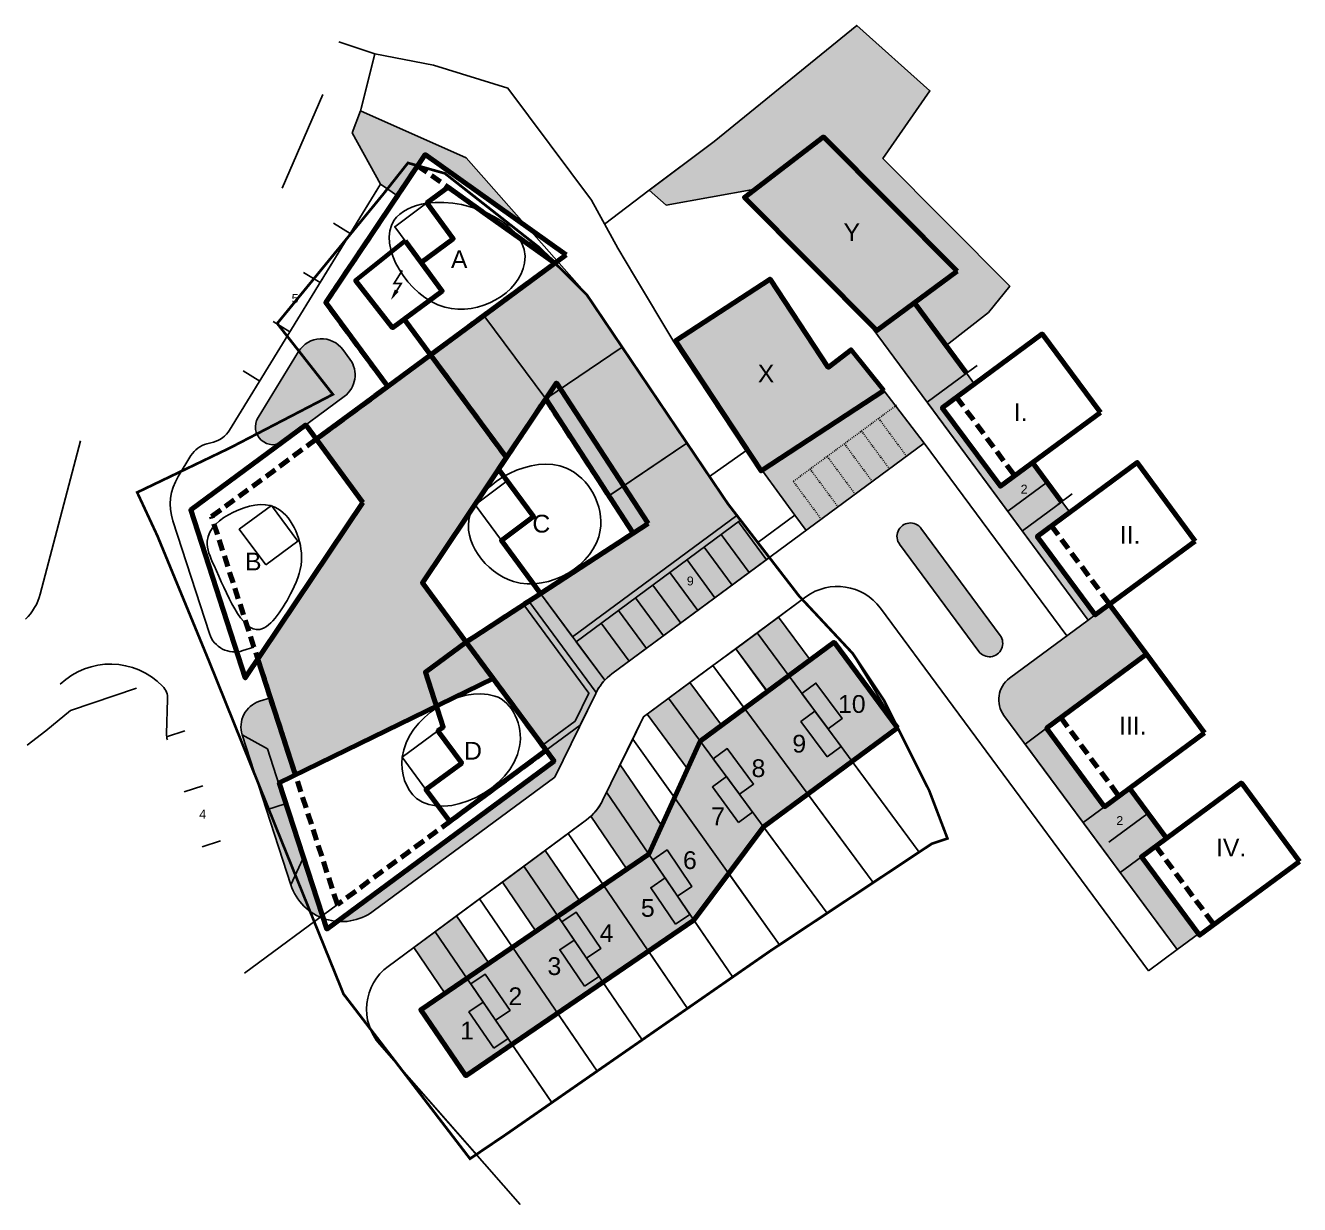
# Model space of a CAD drawing. Header units: metres. Extents: x -664657 to -643449, y -1076720 to -1062383.
# Drawn here: x -643908 to -643764.5, y -1070908.9 to -1070776.1 of the extents above; entities that cross this region are included whole.
import ezdxf

# ---------------------------------------------------------------- set-up
doc = ezdxf.new("R2010")
doc.units = ezdxf.units.M
doc.header["$LTSCALE"] = 0.1
for name, pattern in [('DASHED', [19.05, 12.7, -6.35]), ('DOT', [6.35, 0, -6.35]), ('EVENDASH', [6.35, 3.175, -3.175])]:
    doc.linetypes.add(name, pattern=pattern)
for name, color, linetype in [('AA_THER_katastr', 7, 'Continuous'), ('AA_THER_popis', 6, 'Continuous'), ('AA_THER_slabá', 4, 'Continuous'), ('AA_THER_srafy', 52, 'Continuous')]:
    doc.layers.add(name, color=color, linetype=linetype)
doc.layers.add('AA_THER_silná', color=1, linetype='Continuous', lineweight=70)
doc.layers.add('skica', color=3, linetype='Continuous', lineweight=90)
doc.layers.add('FLOATING-WINDOWS', color=2, linetype='Continuous', plot=False)
doc.styles.get("Standard").update_dxf_attribs({"font": 'arial.ttf', "width": 0.8})

msp = doc.modelspace()

# ---------------------------------------------------------------- hatches: boundary and pattern name
at = {"layer": 'AA_THER_srafy', "linetype": 'ByBlock', "lineweight": -3}
for color, points in [(53, [(-643837.624, -1070794.611), (-643830.415, -1070789.194), (-643814.365, -1070776.144), (-643806.135, -1070783.504), (-643811.435, -1070791.144), (-643797.135, -1070805.514), (-643799.535, -1070808.454), (-643804.299, -1070812.2), (-643807.869, -1070807.384), (-643803.049, -1070803.824), (-643818.109, -1070788.69), (-643825.835, -1070794.594), (-643835.825, -1070796.374), (-643837.735, -1070794.694)]), (254, [(-643803.049, -1070803.824), (-643812.094, -1070810.506), (-643827.024, -1070795.503), (-643818.109, -1070788.69)]), (63, [(-643849.404, -1070818.204), (-643840.782, -1070812.385), (-643844.785, -1070806.454), (-643848.368, -1070802.897), (-643856.354, -1070808.797)]), (253, [(-643811.33, -1070817.274), (-643825.144, -1070826.311), (-643834.775, -1070811.654), (-643824.135, -1070804.714), (-643817.585, -1070814.654), (-643815.015, -1070812.664)]), (53, [(-643849.404, -1070818.204), (-643856.354, -1070808.797), (-643862.365, -1070813.239), (-643853.825, -1070824.798)]), (65, [(-643875.234, -1070822.747), (-643862.365, -1070813.239), (-643853.825, -1070824.798), (-643863.289, -1070838.914), (-643855.33, -1070849.688), (-643877.583, -1070860.57), (-643881.819, -1070847.51), (-643869.982, -1070829.855)]), (53, [(-643840.782, -1070812.385), (-643849.404, -1070818.204), (-643844.475, -1070825.761), (-643842.231, -1070829.087), (-643833.492, -1070823.189)]), (254, [(-643806.765, -1070823.184), (-643811.33, -1070817.274), (-643825.029, -1070826.236), (-643821.353, -1070831.284), (-643820.073, -1070833.016)]), (63, [(-643849.968, -1070840.116), (-643846.37, -1070844.986), (-643827.876, -1070831.321), (-643828.885, -1070830.014), (-643830.965, -1070826.934), (-643833.492, -1070823.189), (-643842.283, -1070829.122), (-643839.546, -1070833.318)]), (66, [(-643827.448, -1070831.876), (-643827.876, -1070831.321), (-643846.37, -1070844.986), (-643845.954, -1070845.549)]), (53, [(-643858.358, -1070845.588), (-643851.874, -1070841.407), (-643844.535, -1070851.34), (-643846.077, -1070854.496), (-643849.765, -1070857.22)])]:
    msp.add_hatch(color=color, dxfattribs=at).paths.add_polyline_path(points)
h = msp.add_hatch(color=254, dxfattribs=at)
h.paths.add_polyline_path([(-643871.449, -1070813.734), (-643872.251, -1070812.649, 0.5317374), (-643877.221, -1070812.862), (-643881.794, -1070820.314, 0.8242997), (-643878.901, -1070822.969), (-643872.079, -1070817.929, 0.4142136)])
h.paths.add_polyline_path([(-643870.255, -1070785.773), (-643871.2, -1070788.229), (-643868.008, -1070794.028), (-643866.089, -1070795.315), (-643863.822, -1070791.934), (-643862.986, -1070790.688), (-643851.459, -1070798.865), (-643858.344, -1070791.038)])
h.paths.add_polyline_path([(-643800.642, -1070846.634), (-643809.535, -1070834.597, -0.4198984), (-643809.237, -1070832.471), (-643809.237, -1070832.471, -0.4087685), (-643807.151, -1070832.764), (-643798.228, -1070844.852, -0.9997947)])
h.paths.add_polyline_path([(-643781.743, -1070846.971), (-643783.823, -1070844.156), (-643785.903, -1070841.341), (-643787.512, -1070842.529), (-643788.316, -1070843.124), (-643797.163, -1070849.66, 0.4142136), (-643797.793, -1070853.856), (-643795.416, -1070857.073), (-643793.004, -1070855.29)])
h.paths.add_polyline_path([(-643807.869, -1070807.384), (-643812.094, -1070810.506), (-643813.264, -1070809.33), (-643806.431, -1070818.586), (-643802.008, -1070815.318)])
h.paths.add_polyline_path([(-643878.264, -1070807.65), (-643876.986, -1070807.65), (-643876.986, -1070806.145), (-643878.264, -1070806.145)], flags=9)
h.paths.add_polyline_path([(-643888.67, -1070865.731), (-643887.393, -1070865.731), (-643887.393, -1070864.231), (-643888.67, -1070864.231)], flags=9)
h = msp.add_hatch(color=254, dxfattribs=at)
h.paths.add_polyline_path([(-643787.512, -1070842.529), (-643788.316, -1070843.124), (-643806.43, -1070818.586), (-643802.008, -1070815.318), (-643801.116, -1070816.524), (-643804.736, -1070819.198), (-643798.199, -1070828.046), (-643794.583, -1070825.374), (-643790.372, -1070830.966), (-643794.048, -1070833.682)])
h.paths.add_polyline_path([(-643775.894, -1070878.448), (-643782.307, -1070869.768), (-643779.492, -1070867.688), (-643783.652, -1070862.058), (-643786.467, -1070864.137), (-643793.004, -1070855.29), (-643795.416, -1070857.073), (-643778.307, -1070880.231)])
h = msp.add_hatch(color=254, dxfattribs=at)
edge = h.paths.add_edge_path()
edge.add_line((-643827.448, -1070831.876), (-643824.209, -1070836.072))
edge.add_line((-643824.209, -1070836.072), (-643841.943, -1070849.174))
edge.add_arc((-643838.377, -1070854), 6, 126.4577, 136.74829)
edge.add_line((-643842.748, -1070849.889), (-643845.954, -1070845.549))
edge.add_line((-643845.954, -1070845.549), (-643827.448, -1070831.876))
h = msp.add_hatch(color=66, dxfattribs=at)
h.paths.add_polyline_path([(-643851.311, -1070840.991), (-643851.898, -1070841.374), (-643849.287, -1070844.909), (-643848.721, -1070844.496)])
h.paths.add_polyline_path([(-643848.721, -1070844.496), (-643849.287, -1070844.909), (-643844.535, -1070851.34), (-643844.637, -1070851.548), (-643844.109, -1070852.064), (-643844.066, -1070851.975), (-643843.768, -1070851.366, -0.0045892), (-643843.719, -1070851.267)])
h.paths.add_polyline_path([(-643844.109, -1070852.064), (-643844.637, -1070851.548), (-643846.077, -1070854.496), (-643849.765, -1070857.22), (-643849.349, -1070857.783), (-643845.523, -1070854.957)])
h = msp.add_hatch(color=9, dxfattribs=at)
edge = h.paths.add_edge_path()
edge.add_line((-643851.311, -1070840.991), (-643849.968, -1070840.116))
edge.add_line((-643849.968, -1070840.116), (-643842.748, -1070849.889))
edge.add_arc((-643838.377, -1070854), 6, 136.74829, 152.9007)
edge.add_line((-643843.719, -1070851.267), (-643851.311, -1070840.991))
h = msp.add_hatch(color=254, dxfattribs=at)
h.paths.add_polyline_path([(-643864.262, -1070879.991), (-643859.433, -1070876.423), (-643855.796, -1070881.753), (-643860.752, -1070885.135)])
h.paths.add_polyline_path([(-643854.282, -1070872.618), (-643850.509, -1070878.146), (-643845.553, -1070874.764), (-643849.453, -1070869.05)])
edge = h.paths.add_edge_path()
edge.add_line((-643841.02, -1070859.407), (-643842.536, -1070862.509))
edge.add_line((-643842.536, -1070862.509), (-643842.986, -1070863.43))
edge.add_arc((-643848.377, -1070860.795), 6, 312.53564, 333.95246, ccw=False)
edge.add_line((-643844.32, -1070865.216), (-643840.267, -1070871.157))
edge.add_line((-643840.267, -1070871.157), (-643837.789, -1070869.466))
edge.add_line((-643837.789, -1070869.466), (-643836.335, -1070866.273))
edge.add_line((-643836.335, -1070866.273), (-643841.02, -1070859.407))
h.paths.add_polyline_path([(-643833.152, -1070850.14), (-643829.587, -1070854.966), (-643832, -1070856.748), (-643833.422, -1070859.872), (-643837.978, -1070853.705)])
h.paths.add_polyline_path([(-643823.179, -1070842.771), (-643819.614, -1070847.597), (-643824.439, -1070851.163), (-643828.005, -1070846.337)])
h = msp.add_hatch(color=23, dxfattribs=at)
h.paths.add_polyline_path([(-643816.919, -1070845.607), (-643822.027, -1070849.38), (-643820.551, -1070851.377), (-643818.976, -1070850.213), (-643816.025, -1070854.207), (-643817.6, -1070855.371), (-643816.125, -1070857.368), (-643814.896, -1070859.031), (-643809.789, -1070855.258)])
h.paths.add_polyline_path([(-643827.013, -1070853.064), (-643832, -1070856.748), (-643830.524, -1070858.745), (-643828.949, -1070857.582), (-643825.998, -1070861.576), (-643827.574, -1070862.739), (-643824.869, -1070866.4), (-643819.882, -1070862.716)])
h.paths.add_polyline_path([(-643834.894, -1070863.107), (-643837.789, -1070869.466), (-643837.352, -1070870.107), (-643835.734, -1070869.003), (-643832.935, -1070873.105), (-643834.553, -1070874.209), (-643833.153, -1070876.26), (-643832.716, -1070876.9), (-643828.793, -1070871.65)])
h.paths.add_polyline_path([(-643842.91, -1070872.961), (-643848.031, -1070876.455), (-643847.594, -1070877.096), (-643845.976, -1070875.992), (-643843.177, -1070880.094), (-643844.795, -1070881.198), (-643843.396, -1070883.249), (-643842.959, -1070883.889), (-643837.837, -1070880.395)])
h.paths.add_polyline_path([(-643853.153, -1070879.95), (-643858.274, -1070883.444), (-643857.837, -1070884.085), (-643856.219, -1070882.981), (-643853.42, -1070887.083), (-643855.038, -1070888.187), (-643853.201, -1070890.878), (-643848.08, -1070887.384)])
h = msp.add_hatch(color=13, dxfattribs=at)
h.paths.add_polyline_path([(-643856.437, -1070886.136), (-643858.274, -1070883.444), (-643863.478, -1070886.995), (-643858.405, -1070894.429), (-643853.201, -1070890.878), (-643853.638, -1070890.238), (-643855.256, -1070891.342), (-643858.055, -1070887.24)])
h.paths.add_polyline_path([(-643847.812, -1070880.251), (-643846.195, -1070879.147), (-643847.594, -1070877.096), (-643848.031, -1070876.455), (-643853.153, -1070879.95), (-643848.08, -1070887.384), (-643842.959, -1070883.889), (-643843.396, -1070883.249), (-643845.013, -1070884.353)])
h.paths.add_polyline_path([(-643837.57, -1070873.261), (-643835.952, -1070872.158), (-643837.352, -1070870.107), (-643837.789, -1070869.466), (-643842.91, -1070872.961), (-643837.837, -1070880.395), (-643832.716, -1070876.9), (-643833.153, -1070876.26), (-643834.771, -1070877.363)])
h.paths.add_polyline_path([(-643830.624, -1070861.906), (-643829.049, -1070860.742), (-643832, -1070856.748), (-643834.894, -1070863.107), (-643828.793, -1070871.65), (-643824.869, -1070866.4), (-643826.098, -1070864.736), (-643827.673, -1070865.9)])
h.paths.add_polyline_path([(-643820.651, -1070854.538), (-643819.076, -1070853.374), (-643820.551, -1070851.377), (-643822.027, -1070849.38), (-643827.013, -1070853.064), (-643819.882, -1070862.716), (-643814.896, -1070859.031), (-643816.125, -1070857.368), (-643817.7, -1070858.532)])
h = msp.add_hatch(color=33, dxfattribs=at)
h.paths.add_polyline_path([(-643856.219, -1070882.981), (-643857.837, -1070884.085), (-643855.038, -1070888.187), (-643853.42, -1070887.083)])
h.paths.add_polyline_path([(-643845.976, -1070875.992), (-643847.594, -1070877.096), (-643844.795, -1070881.198), (-643843.177, -1070880.094)])
h.paths.add_polyline_path([(-643835.734, -1070869.003), (-643837.352, -1070870.107), (-643834.553, -1070874.209), (-643832.935, -1070873.105)])
h.paths.add_polyline_path([(-643828.949, -1070857.582), (-643830.524, -1070858.745), (-643827.574, -1070862.739), (-643825.998, -1070861.576)])
h.paths.add_polyline_path([(-643818.976, -1070850.213), (-643820.551, -1070851.377), (-643817.6, -1070855.371), (-643816.025, -1070854.207)])
h = msp.add_hatch(color=254, dxfattribs=at)
h.paths.add_polyline_path([(-643848.377, -1070860.795), (-643845.523, -1070854.957), (-643849.349, -1070857.783), (-643848.457, -1070858.989), (-643872.907, -1070877.053, 0.1826758), (-643868.823, -1070875.901)])
h.paths.add_polyline_path([(-643879.398, -1070861.457), (-643877.583, -1070860.57), (-643880.408, -1070851.86), (-643881.644, -1070852.262, 0.4142136), (-643883.573, -1070856.041), (-643880.747, -1070857.622), (-643876.736, -1070869.988), (-643878.096, -1070872.927, 0.2305321), (-643874.451, -1070876.71)])
h.paths.add_polyline_path([(-643878.742, -1070863.805), (-643880.834, -1070864.484), (-643878.096, -1070872.927), (-643876.736, -1070869.988)], flags=17)
h.paths.add_polyline_path([(-643880.747, -1070857.622), (-643883.573, -1070856.041), (-643880.834, -1070864.484), (-643878.742, -1070863.805)], flags=17)
h = msp.add_hatch(color=33, dxfattribs=at)
h.paths.add_polyline_path([(-643856.437, -1070886.136), (-643858.055, -1070887.24), (-643855.256, -1070891.342), (-643853.638, -1070890.238)])
h.paths.add_polyline_path([(-643846.195, -1070879.147), (-643847.812, -1070880.251), (-643845.013, -1070884.353), (-643843.396, -1070883.249)])
h.paths.add_polyline_path([(-643835.952, -1070872.158), (-643837.57, -1070873.261), (-643834.771, -1070877.363), (-643833.153, -1070876.26)])
h.paths.add_polyline_path([(-643829.049, -1070860.742), (-643830.624, -1070861.906), (-643827.673, -1070865.9), (-643826.098, -1070864.736)])
h.paths.add_polyline_path([(-643819.076, -1070853.374), (-643820.651, -1070854.538), (-643817.7, -1070858.532), (-643816.125, -1070857.368)])

# ---------------------------------------------------------------- linework, layer by layer
at = {"layer": 'AA_THER_katastr', "color": 190, "linetype": 'EVENDASH', "lineweight": 120, "ltscale": 2, "const_width": 0.3}
msp.add_lwpolyline([(-643864.915, -1070791.624), (-643860.755, -1070792.804), (-643850.125, -1070801.154), (-643844.785, -1070806.454), (-643830.965, -1070826.934), (-643828.885, -1070830.014), (-643820.865, -1070840.404), (-643814.835, -1070846.864), (-643811.315, -1070852.134), (-643806.215, -1070862.314), (-643804.155, -1070867.714), (-643805.925, -1070868.304), (-643824.095, -1070880.364), (-643853.885, -1070901.054), (-643857.925, -1070903.784), (-643872.165, -1070885.234), (-643879.745, -1070866.514), (-643887.325, -1070847.714), (-643893.125, -1070833.634), (-643895.405, -1070828.734), (-643884.965, -1070823.724), (-643873.365, -1070817.694), (-643879.635, -1070809.704), (-643867.715, -1070795.164)], close=True, dxfattribs=at)
at = {"layer": 'AA_THER_popis', "const_width": 0.2}
msp.add_lwpolyline([(-643865.556, -1070803.735), (-643866.474, -1070805.197), (-643865.665, -1070805.197), (-643866.178, -1070806.013)], dxfattribs=at)
at = {"layer": 'AA_THER_popis'}
msp.add_lwpolyline([(-643866.839, -1070807.067, 0, 0.5, 0), (-643866.178, -1070806.013, 0, 0, 0)], format="xyseb", dxfattribs=at)
at = {"layer": 'AA_THER_silná', "color": 1}
for p, q in [((-643802.008, -1070815.318), (-643807.869, -1070807.384)), ((-643794.583, -1070825.374), (-643791.315, -1070829.798)), ((-643785.903, -1070841.341), (-643781.743, -1070846.971)), ((-643779.492, -1070867.688), (-643783.652, -1070862.058))]:
    msp.add_line(p, q, dxfattribs=at)
for points in [[(-643803.049, -1070803.824), (-643812.094, -1070810.506), (-643827.024, -1070795.503), (-643818.109, -1070788.69), (-643803.049, -1070803.824)], [(-643847.098, -1070801.959), (-643867.191, -1070816.804), (-643874.166, -1070807.363), (-643862.986, -1070790.688)], [(-643865.235, -1070800.384), (-643861.049, -1070806.05), (-643866.645, -1070810.184), (-643870.815, -1070804.864)], [(-643811.33, -1070817.274), (-643825.144, -1070826.311), (-643834.775, -1070811.654), (-643824.135, -1070804.714), (-643817.585, -1070814.654), (-643815.015, -1070812.664)], [(-643786.939, -1070819.726), (-643793.475, -1070810.879), (-643804.736, -1070819.198), (-643798.199, -1070828.046)], [(-643837.871, -1070832.225), (-643858.358, -1070845.588), (-643863.289, -1070838.914), (-643848.194, -1070816.398)], [(-643869.982, -1070829.855), (-643883.236, -1070849.624), (-643889.371, -1070830.705), (-643876.423, -1070821.138)], [(-643776.252, -1070834.21), (-643782.788, -1070825.363), (-643794.048, -1070833.682), (-643787.512, -1070842.529)], [(-643809.789, -1070855.258), (-643824.869, -1070866.4), (-643832.716, -1070876.9), (-643858.405, -1070894.429), (-643863.478, -1070886.995), (-643837.789, -1070869.466), (-643832, -1070856.748), (-643816.919, -1070845.607)], [(-643775.207, -1070855.818), (-643781.743, -1070846.971), (-643793.004, -1070855.29), (-643786.467, -1070864.137)], [(-643855.33, -1070849.688), (-643879.398, -1070861.457), (-643874.063, -1070877.907), (-643848.457, -1070858.989)], [(-643764.511, -1070870.296), (-643771.047, -1070861.448), (-643782.307, -1070869.768), (-643775.771, -1070878.615)]]:
    msp.add_lwpolyline(points, close=True, dxfattribs=at)
at = {"layer": 'AA_THER_silná', "color": 1, "linetype": 'DASHED'}
msp.add_lwpolyline([(-643862.365, -1070813.239), (-643853.825, -1070824.798), (-643849.404, -1070818.204), (-643839.546, -1070833.318), (-643858.358, -1070845.588), (-643849.349, -1070857.783), (-643872.855, -1070875.15), (-643887.025, -1070831.458), (-643867.191, -1070816.804), (-643874.166, -1070807.363), (-643863.822, -1070791.934), (-643848.368, -1070802.897), (-643862.365, -1070813.239)], close=True, dxfattribs=at)
at = {"layer": 'AA_THER_silná', "color": 1}
for points in [[(-643862.365, -1070813.239), (-643853.825, -1070824.798)], [(-643875.234, -1070822.747), (-643867.191, -1070816.804)], [(-643855.33, -1070849.688), (-643858.358, -1070845.588)], [(-643877.583, -1070860.57), (-643881.819, -1070847.51)]]:
    msp.add_lwpolyline(points, dxfattribs=at)
at = {"layer": 'AA_THER_silná', "color": 1, "linetype": 'DASHED'}
for points in [[(-643803.127, -1070818.01), (-643796.59, -1070826.857)], [(-643792.44, -1070832.494), (-643785.903, -1070841.341)], [(-643791.395, -1070854.102), (-643784.858, -1070862.949)], [(-643780.699, -1070868.579), (-643774.162, -1070877.426)]]:
    msp.add_lwpolyline(points, dxfattribs=at)
at = {"layer": 'AA_THER_silná', "linetype": 'ByBlock', "lineweight": -3}
for points in [[(-643817.6, -1070855.371), (-643816.025, -1070854.207), (-643818.976, -1070850.213), (-643820.551, -1070851.377)], [(-643817.7, -1070858.532), (-643816.125, -1070857.368), (-643819.076, -1070853.374), (-643820.651, -1070854.538)], [(-643827.574, -1070862.739), (-643825.998, -1070861.576), (-643828.949, -1070857.582), (-643830.524, -1070858.745)], [(-643827.673, -1070865.9), (-643826.098, -1070864.736), (-643829.049, -1070860.742), (-643830.624, -1070861.906)], [(-643834.553, -1070874.209), (-643832.935, -1070873.105), (-643835.734, -1070869.003), (-643837.352, -1070870.107)], [(-643834.771, -1070877.363), (-643833.153, -1070876.26), (-643835.952, -1070872.158), (-643837.57, -1070873.261)], [(-643844.795, -1070881.198), (-643843.177, -1070880.094), (-643845.976, -1070875.992), (-643847.594, -1070877.096)], [(-643845.013, -1070884.353), (-643843.396, -1070883.249), (-643846.195, -1070879.147), (-643847.812, -1070880.251)], [(-643855.038, -1070888.187), (-643853.42, -1070887.083), (-643856.219, -1070882.981), (-643857.837, -1070884.085)], [(-643855.256, -1070891.342), (-643853.638, -1070890.238), (-643856.437, -1070886.136), (-643858.055, -1070887.24)]]:
    msp.add_lwpolyline(points, close=True, dxfattribs=at)
for points, start_tangent, end_tangent in [([(-643851.778, -1070802.906), (-643860.751, -1070807.873), (-643866.489, -1070798.099), (-643862.781, -1070796.172), (-643851.778, -1070802.906)], (-0.1672068, -0.9859218), (-0.1672068, -0.9859218)), ([(-643857.93, -1070831.333), (-643847.065, -1070826.003), (-643843.252, -1070833.004), (-643853.044, -1070838.755), (-643857.93, -1070831.333)], (0.3031457, 0.9529442), (0.3031457, 0.9529442)), ([(-643887.515, -1070834.22), (-643884.556, -1070830.96), (-643879.908, -1070830.399), (-643876.894, -1070835.946), (-643877.959, -1070839.811), (-643881.595, -1070844.167), (-643886.747, -1070836.97), (-643887.515, -1070834.22)], (0.0705905, 0.9975054), (0.0705905, 0.9975054)), ([(-643855.133, -1070851.665), (-643852.334, -1070857.366), (-643863.939, -1070863.193), (-643865.555, -1070858.566), (-643855.133, -1070851.665)], (0.9520263, -0.3060161), (0.9520263, -0.3060161))]:
    msp.add_spline(points, degree=3, dxfattribs=dict(at, start_tangent=start_tangent, end_tangent=end_tangent))
at = {"layer": 'AA_THER_slabá', "linetype": 'ByBlock', "lineweight": -3}
for p, q in [((-643874.485, -1070783.904), (-643879.078, -1070794.476)), ((-643870.255, -1070785.773), (-643871.2, -1070788.229)), ((-643868.008, -1070794.028), (-643871.2, -1070788.229)), ((-643868.008, -1070794.028), (-643885.008, -1070821.727)), ((-643874.808, -1070805.108), (-643868.008, -1070794.028)), ((-643868.008, -1070794.028), (-643866.089, -1070795.315)), ((-643871.408, -1070799.568), (-643873.283, -1070798.417)), ((-643874.808, -1070805.108), (-643876.683, -1070803.957)), ((-643849.404, -1070818.204), (-643856.354, -1070808.797)), ((-643878.208, -1070810.648), (-643880.083, -1070809.497)), ((-643877.221, -1070812.862), (-643881.794, -1070820.314)), ((-643872.251, -1070812.649), (-643871.449, -1070813.734)), ((-643849.404, -1070818.204), (-643840.782, -1070812.385)), ((-643881.608, -1070816.187), (-643883.483, -1070815.037)), ((-643802.41, -1070815.615), (-643800.801, -1070814.427)), ((-643806.43, -1070818.586), (-643802.008, -1070815.318)), ((-643878.901, -1070822.969), (-643872.079, -1070817.929)), ((-643842.283, -1070829.122), (-643833.492, -1070823.189)), ((-643797.346, -1070830.834), (-643792.921, -1070827.565)), ((-643791.722, -1070830.099), (-643790.114, -1070828.91)), ((-643795.712, -1070833.046), (-643791.287, -1070829.777)), ((-643845.954, -1070845.549), (-643827.448, -1070831.876)), ((-643827.697, -1070832.06), (-643824.547, -1070836.322)), ((-643829.627, -1070833.486), (-643826.478, -1070837.749)), ((-643831.557, -1070834.912), (-643828.408, -1070839.175)), ((-643833.488, -1070836.338), (-643830.338, -1070840.601)), ((-643835.418, -1070837.764), (-643832.269, -1070842.027)), ((-643837.348, -1070839.19), (-643834.199, -1070843.453)), ((-643843.719, -1070851.267), (-643851.311, -1070840.991)), ((-643842.748, -1070849.889), (-643849.968, -1070840.116)), ((-643839.279, -1070840.617), (-643836.129, -1070844.879)), ((-643841.209, -1070842.043), (-643838.06, -1070846.305)), ((-643843.139, -1070843.469), (-643839.99, -1070847.732)), ((-643819.614, -1070847.597), (-643823.179, -1070842.771)), ((-643807.347, -1070869.248), (-643825.592, -1070844.554)), ((-643824.439, -1070851.163), (-643828.005, -1070846.337)), ((-643812.52, -1070872.681), (-643830.579, -1070848.238)), ((-643829.587, -1070854.966), (-643833.152, -1070850.14)), ((-643817.692, -1070876.114), (-643835.565, -1070851.923)), ((-643833.422, -1070859.872), (-643837.978, -1070853.705)), ((-643793.004, -1070855.29), (-643795.416, -1070857.073)), ((-643890.023, -1070855.6), (-643892.116, -1070856.279)), ((-643823.059, -1070879.677), (-643839.605, -1070856.512)), ((-643836.335, -1070866.273), (-643841.02, -1070859.407)), ((-643888.018, -1070861.783), (-643890.11, -1070862.462)), ((-643828.34, -1070883.313), (-643842.536, -1070862.509)), ((-643840.267, -1070871.157), (-643844.32, -1070865.216)), ((-643786.467, -1070864.137), (-643788.88, -1070865.92)), ((-643785.996, -1070868.141), (-643781.572, -1070864.873)), ((-643886.013, -1070867.966), (-643888.105, -1070868.645)), ((-643833.433, -1070886.849), (-643846.877, -1070867.147)), ((-643805.925, -1070868.304), (-643804.155, -1070867.714)), ((-643845.553, -1070874.764), (-643849.453, -1070869.05)), ((-643824.095, -1070880.364), (-643805.925, -1070868.304)), ((-643838.525, -1070890.386), (-643851.867, -1070870.834)), ((-643782.307, -1070869.768), (-643784.72, -1070871.55)), ((-643850.509, -1070878.146), (-643854.282, -1070872.618)), ((-643843.618, -1070893.923), (-643856.857, -1070874.521)), ((-643855.796, -1070881.753), (-643859.433, -1070876.423)), ((-643848.739, -1070897.418), (-643861.847, -1070878.207)), ((-643775.894, -1070878.448), (-643778.307, -1070880.231)), ((-643860.752, -1070885.135), (-643864.262, -1070879.991))]:
    msp.add_line(p, q, dxfattribs=at)
at = {"layer": 'AA_THER_slabá', "linetype": 'DOT', "lineweight": -3, "ltscale": 0.2}
for p, q in [((-643809.914, -1070818.922), (-643821.517, -1070827.494)), ((-643811.909, -1070820.395), (-643808.759, -1070824.658)), ((-643813.839, -1070821.821), (-643810.69, -1070826.084)), ((-643815.769, -1070823.247), (-643812.62, -1070827.51)), ((-643817.7, -1070824.674), (-643814.55, -1070828.936)), ((-643819.63, -1070826.1), (-643816.481, -1070830.362)), ((-643821.517, -1070827.494), (-643818.368, -1070831.757))]:
    msp.add_line(p, q, dxfattribs=at)
at = {"layer": 'AA_THER_slabá', "linetype": 'ByBlock', "lineweight": -3}
for points in [[(-643862.778, -1070796.137), (-643866.397, -1070798.811), (-643863.426, -1070802.832), (-643859.806, -1070800.158)], [(-643853.738, -1070827.441), (-643857.357, -1070830.115), (-643854.386, -1070834.136), (-643850.767, -1070831.462)], [(-643880.936, -1070836.906), (-643877.317, -1070834.232), (-643880.288, -1070830.21), (-643883.907, -1070832.884)], [(-643865.555, -1070858.566), (-643862.881, -1070862.186), (-643858.859, -1070859.215), (-643861.533, -1070855.595)]]:
    msp.add_lwpolyline(points, close=True, dxfattribs=at)
for centre, radius, start, end in [((-643874.664, -1070814.431), 3, 36.4577, 148.46271), ((-643873.862, -1070815.516), 3, 306.4577, 36.4577), ((-643880.089, -1070821.36), 2, 148.46271, 306.4577)]:
    msp.add_arc(centre, radius, start, end, dxfattribs=at)
at = {"layer": 'FLOATING-WINDOWS', "linetype": 'ByBlock', "lineweight": -3}
for p, q in [((-643868.625, -1070779.334), (-643872.715, -1070777.974)), ((-643837.735, -1070794.694), (-643842.765, -1070798.524)), ((-643846.37, -1070844.986), (-643827.876, -1070831.321)), ((-643839.546, -1070833.318), (-643837.871, -1070832.225)), ((-643821.353, -1070831.284), (-643820.073, -1070833.016)), ((-643844.535, -1070851.34), (-643851.874, -1070841.407)), ((-643846.077, -1070854.496), (-643844.535, -1070851.34)), ((-643845.523, -1070854.957), (-643844.066, -1070851.975)), ((-643846.077, -1070854.496), (-643849.765, -1070857.22)), ((-643845.523, -1070854.957), (-643849.349, -1070857.783)), ((-643880.747, -1070857.622), (-643883.573, -1070856.041)), ((-643876.736, -1070869.988), (-643880.747, -1070857.622)), ((-643880.834, -1070864.484), (-643878.742, -1070863.805)), ((-643876.736, -1070869.988), (-643878.096, -1070872.927)), ((-643872.855, -1070875.15), (-643883.311, -1070882.875))]:
    msp.add_line(p, q, dxfattribs=at)
msp.add_lwpolyline([(-643797.135, -1070805.514), (-643811.435, -1070791.144), (-643806.135, -1070783.504), (-643814.365, -1070776.144), (-643830.415, -1070789.194), (-643837.735, -1070794.694)], dxfattribs=at)
for points in [[(-643837.624, -1070794.611), (-643830.415, -1070789.194), (-643814.365, -1070776.144), (-643806.135, -1070783.504), (-643811.435, -1070791.144), (-643797.135, -1070805.514), (-643799.535, -1070808.454), (-643804.299, -1070812.2), (-643807.869, -1070807.384), (-643803.049, -1070803.824), (-643818.109, -1070788.69), (-643825.835, -1070794.594), (-643835.825, -1070796.374), (-643837.735, -1070794.694)], [(-643877.583, -1070860.57), (-643879.398, -1070861.457), (-643874.063, -1070877.907), (-643848.457, -1070858.989), (-643858.358, -1070845.588), (-643837.871, -1070832.225), (-643848.194, -1070816.398), (-643853.825, -1070824.798), (-643862.365, -1070813.239), (-643847.098, -1070801.959), (-643862.986, -1070790.688), (-643874.166, -1070807.363), (-643867.191, -1070816.804), (-643875.234, -1070822.747), (-643876.423, -1070821.138), (-643889.371, -1070830.705), (-643883.236, -1070849.624), (-643881.819, -1070847.51), (-643877.583, -1070860.57)], [(-643865.235, -1070800.384), (-643861.049, -1070806.05), (-643866.645, -1070810.184), (-643870.815, -1070804.864)], [(-643849.404, -1070818.204), (-643840.782, -1070812.385), (-643844.785, -1070806.454), (-643848.368, -1070802.897), (-643856.354, -1070808.797)], [(-643849.404, -1070818.204), (-643856.354, -1070808.797), (-643862.365, -1070813.239), (-643853.825, -1070824.798)], [(-643875.234, -1070822.747), (-643862.365, -1070813.239), (-643853.825, -1070824.798), (-643863.289, -1070838.914), (-643855.33, -1070849.688), (-643877.583, -1070860.57), (-643881.819, -1070847.51), (-643869.982, -1070829.855)], [(-643840.782, -1070812.385), (-643849.404, -1070818.204), (-643844.475, -1070825.761), (-643842.231, -1070829.087), (-643833.492, -1070823.189)], [(-643787.512, -1070842.529), (-643788.316, -1070843.124), (-643806.43, -1070818.586), (-643802.008, -1070815.318), (-643801.116, -1070816.524), (-643804.736, -1070819.198), (-643798.199, -1070828.046), (-643794.583, -1070825.374), (-643790.372, -1070830.966), (-643794.048, -1070833.682)], [(-643849.968, -1070840.116), (-643846.37, -1070844.986), (-643827.876, -1070831.321), (-643828.885, -1070830.014), (-643830.965, -1070826.934), (-643833.492, -1070823.189), (-643842.283, -1070829.122), (-643839.546, -1070833.318)], [(-643819.614, -1070847.597), (-643823.179, -1070842.771), (-643820.501, -1070840.793), (-643817.85, -1070843.634), (-643814.835, -1070846.864), (-643809.789, -1070855.258), (-643816.919, -1070845.607), (-643819.614, -1070847.597)], [(-643858.358, -1070845.588), (-643851.874, -1070841.407), (-643844.535, -1070851.34), (-643846.077, -1070854.496), (-643849.765, -1070857.22)], [(-643823.179, -1070842.771), (-643819.614, -1070847.597), (-643824.439, -1070851.163), (-643828.005, -1070846.337)], [(-643827.013, -1070853.064), (-643824.46, -1070851.177), (-643828.005, -1070846.337), (-643830.579, -1070848.238)], [(-643833.152, -1070850.14), (-643830.579, -1070848.238), (-643827.013, -1070853.064), (-643829.587, -1070854.966)], [(-643833.152, -1070850.14), (-643829.587, -1070854.966), (-643832, -1070856.748), (-643833.422, -1070859.872), (-643837.978, -1070853.705)], [(-643839.605, -1070856.512), (-643838.377, -1070854), (-643837.978, -1070853.705), (-643833.422, -1070859.872), (-643834.894, -1070863.107)], [(-643807.347, -1070869.248), (-643805.925, -1070868.304), (-643804.155, -1070867.714), (-643806.215, -1070862.314), (-643809.76, -1070855.237), (-643814.896, -1070859.031)], [(-643775.894, -1070878.448), (-643782.307, -1070869.768), (-643779.492, -1070867.688), (-643783.652, -1070862.058), (-643786.467, -1070864.137), (-643793.004, -1070855.29), (-643795.416, -1070857.073), (-643778.307, -1070880.231)], [(-643841.02, -1070859.407), (-643836.335, -1070866.273), (-643834.894, -1070863.107), (-643839.605, -1070856.512)], [(-643812.52, -1070872.681), (-643807.347, -1070869.248), (-643814.896, -1070859.031), (-643819.882, -1070862.716)], [(-643824.869, -1070866.4), (-643819.882, -1070862.716), (-643812.52, -1070872.681), (-643817.692, -1070876.114)], [(-643842.91, -1070872.961), (-643840.267, -1070871.157), (-643844.32, -1070865.216), (-643844.811, -1070865.621), (-643846.877, -1070867.147)], [(-643823.059, -1070879.677), (-643817.692, -1070876.114), (-643824.869, -1070866.4), (-643828.793, -1070871.65)], [(-643849.453, -1070869.05), (-643846.877, -1070867.147), (-643842.91, -1070872.961), (-643845.553, -1070874.764)], [(-643854.282, -1070872.618), (-643850.509, -1070878.146), (-643845.553, -1070874.764), (-643849.453, -1070869.05)], [(-643832.716, -1070876.9), (-643828.793, -1070871.65), (-643823.059, -1070879.677), (-643824.095, -1070880.364), (-643828.34, -1070883.313)], [(-643856.857, -1070874.521), (-643853.153, -1070879.95), (-643850.509, -1070878.146), (-643854.282, -1070872.618)], [(-643859.433, -1070876.423), (-643855.796, -1070881.753), (-643853.153, -1070879.95), (-643856.857, -1070874.521)], [(-643864.262, -1070879.991), (-643859.433, -1070876.423), (-643855.796, -1070881.753), (-643860.752, -1070885.135)], [(-643837.837, -1070880.395), (-643833.433, -1070886.849), (-643828.34, -1070883.313), (-643832.716, -1070876.9)], [(-643842.959, -1070883.889), (-643838.525, -1070890.386), (-643833.433, -1070886.849), (-643837.837, -1070880.395)], [(-643848.08, -1070887.384), (-643843.618, -1070893.923), (-643838.525, -1070890.386), (-643842.959, -1070883.889)], [(-643848.71, -1070897.46), (-643843.618, -1070893.923), (-643848.08, -1070887.384), (-643853.201, -1070890.878)]]:
    msp.add_lwpolyline(points, close=True, dxfattribs=at)
at = {"layer": 'FLOATING-WINDOWS', "lineweight": 120}
for points in [[(-643856.095, -1070797.416), (-643848.368, -1070802.897), (-643858.078, -1070810.071), (-643862.365, -1070813.239), (-643865.337, -1070809.217), (-643861.049, -1070806.05), (-643863.426, -1070802.832), (-643859.806, -1070800.158), (-643862.778, -1070796.137), (-643860.387, -1070794.371)], [(-643854.713, -1070826.121), (-643854.713, -1070826.121), (-643854.713, -1070826.121), (-643854.713, -1070826.121), (-643850.767, -1070831.462), (-643854.386, -1070834.136), (-643849.968, -1070840.116), (-643839.546, -1070833.318), (-643849.404, -1070818.204), (-643854.713, -1070826.121), (-643854.713, -1070826.121)], [(-643858.358, -1070845.588), (-643849.349, -1070857.783), (-643860.207, -1070865.805), (-643862.881, -1070862.186), (-643858.859, -1070859.215), (-643861.533, -1070855.595), (-643860.941, -1070855.158), (-643860.941, -1070855.158), (-643862.946, -1070848.977)]]:
    msp.add_lwpolyline(points, close=True, dxfattribs=at)
at = {"layer": 'FLOATING-WINDOWS', "linetype": 'ByBlock', "lineweight": -3}
for points in [[(-643827.448, -1070831.876), (-643824.209, -1070836.072), (-643841.943, -1070849.174, 0.0449314), (-643842.748, -1070849.889), (-643845.954, -1070845.549)], [(-643851.311, -1070840.991), (-643849.968, -1070840.116), (-643842.748, -1070849.889, 0.0705951), (-643843.719, -1070851.267), (-643851.311, -1070840.991)], [(-643841.02, -1070859.407), (-643842.536, -1070862.509), (-643842.986, -1070863.43, -0.0937215), (-643844.32, -1070865.216), (-643840.267, -1070871.157), (-643837.789, -1070869.466), (-643836.335, -1070866.273)]]:
    msp.add_lwpolyline(points, format="xyb", close=True, dxfattribs=at)
msp.add_lwpolyline([(-643853.201, -1070890.878), (-643858.405, -1070894.429), (-643863.478, -1070886.995), (-643860.752, -1070885.135), (-643864.262, -1070879.991), (-643867.143, -1070882.119, 0.4389638), (-643868.088, -1070890.902), (-643857.211, -1070903.302), (-643853.885, -1070901.054), (-643848.71, -1070897.46), (-643853.201, -1070890.878), (-643858.405, -1070894.429), (-643863.478, -1070886.995), (-643860.752, -1070885.135)], format="xyb", dxfattribs=at)
at = {"layer": 'skica', "linetype": 'ByBlock', "lineweight": -3}
for p, q in [((-643868.625, -1070779.334), (-643870.195, -1070785.534)), ((-643862.045, -1070780.624), (-643868.625, -1070779.334)), ((-643853.655, -1070783.204), (-643862.045, -1070780.624)), ((-643844.245, -1070795.824), (-643853.655, -1070783.204)), ((-643827.024, -1070795.503), (-643818.109, -1070788.69)), ((-643803.049, -1070803.824), (-643818.109, -1070788.69)), ((-643841.285, -1070801.224), (-643844.245, -1070795.824)), ((-643812.094, -1070810.506), (-643827.024, -1070795.503)), ((-643839.395, -1070804.384), (-643841.285, -1070801.224)), ((-643834.97, -1070811.781), (-643839.395, -1070804.384)), ((-643824.135, -1070804.714), (-643834.775, -1070811.654)), ((-643812.094, -1070810.506), (-643803.049, -1070803.824)), ((-643844.785, -1070806.454), (-643830.965, -1070826.934)), ((-643788.317, -1070843.123), (-643813.264, -1070809.33)), ((-643826.865, -1070824.054), (-643834.97, -1070811.781)), ((-643825.144, -1070826.311), (-643834.775, -1070811.654)), ((-643811.33, -1070817.274), (-643825.144, -1070826.311)), ((-643806.765, -1070823.184), (-643811.33, -1070817.274)), ((-643906.32, -1070840.187), (-643901.785, -1070822.934)), ((-643886.795, -1070823.058), (-643887.559, -1070823.261)), ((-643806.765, -1070823.184), (-643841.943, -1070849.174)), ((-643790.73, -1070844.905), (-643806.765, -1070823.184)), ((-643889.346, -1070824.591), (-643890.795, -1070826.952)), ((-643830.965, -1070826.934), (-643826.865, -1070824.054)), ((-643887.275, -1070844.626), (-643891.389, -1070831.941)), ((-643809.238, -1070832.471), (-643809.236, -1070832.47)), ((-643798.228, -1070844.851), (-643807.151, -1070832.764)), ((-643800.642, -1070846.634), (-643809.57, -1070834.55)), ((-643820.098, -1070840.495), (-643838.377, -1070854)), ((-643781.524, -1070882.608), (-643811.707, -1070841.755)), ((-643797.163, -1070849.66), (-643788.316, -1070843.124)), ((-643883.495, -1070846.554), (-643882.259, -1070846.153)), ((-643895.475, -1070850.784), (-643902.915, -1070853.314)), ((-643892.104, -1070855.929), (-643891.975, -1070852.024)), ((-643880.408, -1070851.86), (-643881.644, -1070852.262)), ((-643848.377, -1070860.795), (-643843.768, -1070851.366)), ((-643902.915, -1070853.314), (-643905.675, -1070855.584)), ((-643778.307, -1070880.231), (-643797.793, -1070853.856)), ((-643842.986, -1070863.43), (-643838.377, -1070854)), ((-643905.675, -1070855.584), (-643907.795, -1070857.214)), ((-643878.096, -1070872.927), (-643883.573, -1070856.041)), ((-643784.858, -1070862.949), (-643775.207, -1070855.818)), ((-643848.377, -1070860.795), (-643868.823, -1070875.901)), ((-643844.811, -1070865.621), (-643867.143, -1070882.119)), ((-643837.789, -1070869.466), (-643863.478, -1070886.995)), ((-643853.885, -1070901.054), (-643824.095, -1070880.364)), ((-643778.307, -1070880.231), (-643781.524, -1070882.608)), ((-643852.267, -1070908.938), (-643868.088, -1070890.902))]:
    msp.add_line(p, q, dxfattribs=at)
msp.add_lwpolyline([(-643821.353, -1070831.284), (-643825.525, -1070834.367), (-643828.885, -1070830.014), (-643830.965, -1070826.934), (-643844.785, -1070806.454), (-643858.344, -1070791.038), (-643870.255, -1070785.773), (-643868.625, -1070779.334), (-643862.045, -1070780.624), (-643853.655, -1070783.204), (-643844.245, -1070795.824), (-643841.285, -1070801.224), (-643839.395, -1070804.384), (-643834.97, -1070811.781), (-643826.711, -1070823.927), (-643821.353, -1070831.284)], close=True, dxfattribs=at)
for centre, radius, start, end in [((-643887.565, -1070820.158), 3, 284.86, 328.46271), ((-643886.789, -1070826.16), 3, 104.86, 148.46271), ((-643885.681, -1070830.09), 6, 148.46271, 197.9687), ((-643808.343, -1070833.68), 1.504, 35.32627, 217.56754), ((-643816.532, -1070845.321), 6, 36.4577, 126.4577), ((-643912.122, -1070838.662), 6, 313.59951, 345.27379), ((-643884.421, -1070843.7), 3, 197.9687, 287.9687), ((-643799.435, -1070845.743), 1.501, 216.45761, 36.45772), ((-643898.425, -1070856.274), 8.2, 44.11715, 133.59951), ((-643838.377, -1070854), 6, 126.4577, 153.95246), ((-643893.974, -1070851.958), 2, 358.10714, 44.11715), ((-643795.381, -1070852.073), 3, 126.4577, 216.4577), ((-643880.719, -1070855.115), 3, 107.9687, 197.9687), ((-643890.105, -1070855.995), 2, 178.10714, 197.9687), ((-643848.377, -1070860.795), 6, 306.4577, 333.95246), ((-643872.389, -1070871.076), 6, 197.9687, 306.4577), ((-643863.577, -1070886.945), 6, 126.4577, 221.25664)]:
    msp.add_arc(centre, radius, start, end, dxfattribs=at)

# ---------------------------------------------------------------- texts
at = {"layer": 'AA_THER_popis'}
for s, height, p in [('Y', 2, (-643815.862, -1070800.431)), ('A', 2, (-643860.075, -1070803.476)), ('5', 1, (-643878.014, -1070807.383)), ('X', 2, (-643825.524, -1070816.354)), ('I.', 2, (-643796.696, -1070820.7)), ('2', 1, (-643795.909, -1070828.864)), ('C', 2, (-643850.904, -1070833.254)), ('II.', 2, (-643784.753, -1070834.516)), ('B', 2, (-643883.266, -1070837.519)), ('9', 1, (-643833.508, -1070839.21)), ('10', 2, (-643816.482, -1070853.564)), ('III.', 2, (-643784.836, -1070856.003)), ('9', 2, (-643821.628, -1070858.037)), ('D', 2, (-643858.595, -1070858.828)), ('8', 2, (-643826.218, -1070860.795)), ('4', 1, (-643888.42, -1070865.481)), ('7', 2, (-643830.763, -1070866.221)), ('2', 1, (-643785.144, -1070866.198)), ('IV.', 2, (-643773.914, -1070869.732)), ('6', 2, (-643833.94, -1070871.151)), ('5', 2, (-643838.68, -1070876.53)), ('4', 2, (-643843.321, -1070879.367)), ('3', 2, (-643849.198, -1070883.087)), ('2', 2, (-643853.598, -1070886.482)), ('1', 2, (-643859.031, -1070890.349))]:
    msp.add_text(s, height=height, dxfattribs=at).set_placement(p)

doc.saveas('drawing.dxf')
